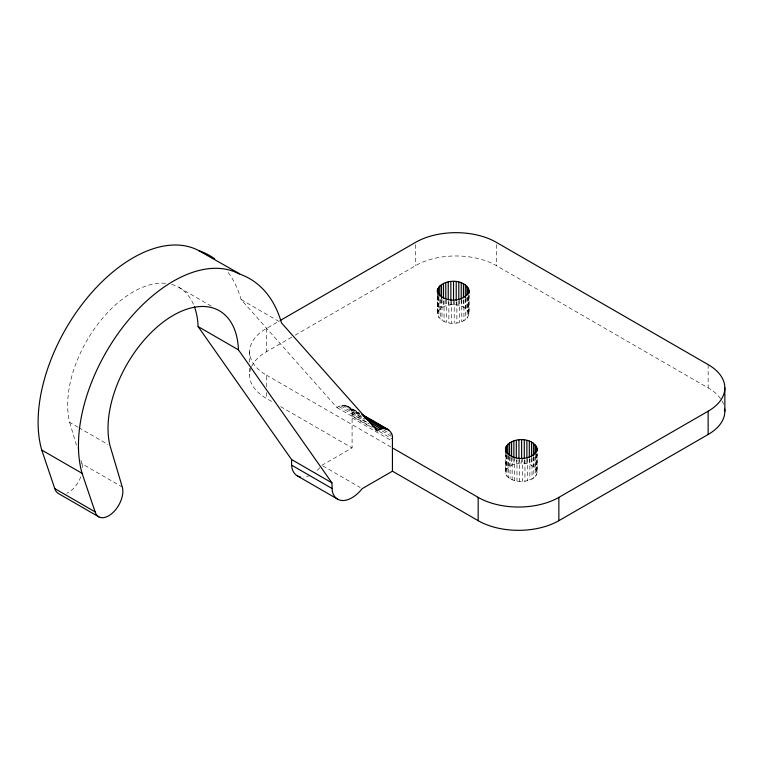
<?xml version="1.0" encoding="UTF-8"?>
<svg xmlns="http://www.w3.org/2000/svg" width="763" height="763" viewBox="0 0 763 763"><rect width="100%" height="100%" fill="white"/><g stroke="black" fill="none" stroke-linecap="round" stroke-linejoin="round"><path stroke-width="0.57" stroke-dasharray="3.81 2.86" d="M437.38 295.92L437.38 313.383C439.936 326.659 465.869 326.707 469.054 313.774L469.054 295.138M505.869 455.063C508.044 462.187 502.044 471.944 508.349 477.609C511.553 480.099 515.626 481.119 519.613 481.424C526.136 481.711 536.141 479.975 537.133 472.125L537.133 453.499M437.38 313.383L437.781 296.712M437.781 311.848C444.19 301.919 465.001 301.843 469.054 313.774M505.869 470.208C512.269 460.27 533.079 460.194 537.133 472.125M266.354 386.746L266.354 375.091A57.053 32.943 0 0 1 266.354 328.51L279.735 320.784M251.59 366.564A57.053 32.943 0 0 1 266.354 351.8L294.146 335.749M295.176 335.157L415.635 265.619A57.053 32.943 0 0 1 496.322 265.619L708.14 387.909A57.053 32.943 0 0 1 721.416 399.936M321.833 465.354L352.086 447.891L352.086 415.749C353.403 407.232 343.388 402.034 336.96 407.547L241.137 299.601A176.243 101.756 -60 0 0 227.651 271.704M241.137 299.601L279.468 321.728M179.009 287.47L211.294 306.106M347.632 406.154L358.724 412.564M346.135 405.554L360.031 413.479M350.045 408.3L359.125 413.546M344.485 405.287L360.622 414.605M350.923 409.817L361.013 415.635M342.711 405.363L361.872 416.426M351.571 411.581L364.676 419.145M383.846 430.208L391.915 434.872M340.842 405.763L364.046 419.164M351.953 413.565L368.1 422.883M382.215 431.038L392.306 436.865M338.915 406.498L369.178 423.97M352.086 415.749L371.257 426.813M379.325 431.467L392.43 439.04M336.96 407.547L372.258 427.929M352.086 417.914L392.43 441.205M266.354 375.091L392.43 447.891M251.132 367.604A57.053 32.943 0 0 0 266.354 398.391L272.477 401.92M280.641 406.641L352.086 447.891M322.835 465.935L360.155 487.481M165.581 283.321A92.275 53.276 -60 0 0 93.582 329.998A92.275 53.276 -60 0 0 69.662 422.378L77.731 427.042M78.732 427.623L107.984 444.505M80.945 460.385L81.937 463.742L122.28 487.032M69.662 422.378L77.292 448.091M708.14 364.609L708.14 387.909M536.961 453.88L536.961 473.68M536.847 454.281L536.847 470.59M536.341 454.223L536.341 475.187M536.122 453.956L536.122 469.092M535.283 455.654L535.283 476.617M534.958 457.209L534.958 467.69M533.833 456.961L533.833 477.924M533.404 457.104L533.404 466.422M532.011 458.096L532.011 479.069M531.506 458.344L531.506 465.325M529.884 459.049L529.884 480.013M529.312 458.611L529.312 464.429M527.51 458.611L527.51 480.738M526.88 459.107L526.88 463.761M524.954 460.261L524.954 481.224M524.295 459.841L524.295 463.341M522.293 458.162L522.293 481.453M521.625 459.679L521.625 463.179M519.613 458.134L519.613 481.424M518.945 459.784L518.945 463.275M516.971 457.838L516.971 481.129M516.322 460.137L516.322 463.637M514.453 457.285L514.453 480.585M513.852 458.42L513.852 464.238M512.135 456.503L512.135 479.793M511.591 458.096L511.591 465.087M510.075 456.665L510.075 478.792M509.617 456.818L509.617 466.136M508.349 455.482L508.349 477.609M507.967 455.711L507.967 467.366M506.985 455.301L506.985 476.274M506.708 454.758L506.708 468.73M506.041 455.015L506.041 474.815M505.468 453.108L505.526 473.298M496.322 244.656L496.322 265.619M468.883 295.529L468.883 315.329M468.768 295.93L468.768 312.229M468.263 297.036L468.263 316.836M468.034 296.759L468.034 310.741M467.204 297.293L467.204 318.266M466.88 297.694L466.88 309.339M465.745 298.6L465.745 319.563M465.325 298.753L465.325 308.071M463.923 299.745L463.923 320.708M463.418 299.983L463.418 306.974M461.796 299.525L461.796 321.662M461.224 300.25L461.224 306.077M459.421 300.26L459.421 322.387M458.801 300.746L458.801 305.41M456.875 301.91L456.875 322.873M456.217 301.49L456.217 304.981M454.214 300.975L454.214 323.102M453.537 301.328L453.537 304.819M451.524 300.937L451.524 323.073M450.857 301.423L450.857 304.914M448.882 301.814L448.882 322.778M448.243 300.622L448.243 305.276M446.374 300.097L446.374 322.224M445.773 300.059L445.773 305.887M444.047 300.479L444.047 321.442M443.513 300.908L443.513 306.726M441.996 299.478L441.996 320.441M441.529 299.63L441.529 307.775M440.261 299.458L440.261 319.258M439.889 299.687L439.889 309.005M438.906 296.95L438.906 317.913M438.62 296.397L438.62 310.379M437.952 296.664L437.952 316.464M437.437 295.138L437.437 314.938M415.635 244.656L415.635 265.619M266.354 328.51L266.354 351.8M266.354 392.564L266.354 398.391M249.644 351.8L249.644 362.282M249.644 368.109L249.644 375.091M81.937 463.742A20 11.55 -60 0 1 82.499 467.633M80.773 476.846A20 11.55 -60 0 1 66.839 493.289M721.96 400.842A57.053 32.943 0 0 1 723.753 404.762M319.821 467.709A28.603 16.509 -60 0 1 314.776 472.345M310.083 475.273A28.603 16.509 -60 0 1 303.703 477.161M171.665 284.418A92.275 53.276 -60 0 1 194.012 305.686"/><path stroke-width="1.14" d="M469.054 290.484C465.869 303.416 439.936 303.369 437.38 290.093C441.796 277.637 468.663 278.161 469.054 292.811M537.133 448.835C533.947 461.777 508.015 461.72 505.468 448.444C509.875 435.988 536.751 436.512 537.133 451.162M280.765 320.183L415.635 242.319A57.053 32.943 0 0 1 496.322 242.319L708.14 364.609A57.053 32.943 0 0 1 708.14 411.2L708.14 434.49L558.859 520.681A57.053 32.943 0 0 1 478.172 520.681L392.43 471.181L362.177 488.654A28.603 16.509 -60 0 1 332.296 491.248L331.915 482.826L238.447 349.855L198.103 326.564A92.275 53.276 -60 0 0 194.422 306.764M392.43 447.891L478.172 497.381A57.053 32.943 0 0 0 558.859 497.381L708.14 411.2M375.291 429.674L377.304 430.837C383.732 425.325 393.746 430.523 392.43 439.04L392.43 471.181M98.942 516.913L58.589 493.623A20 11.55 -60 0 1 54.783 488.597L41.736 450.046A134.078 77.406 -60 0 1 83.863 302.034A134.078 77.406 -60 0 1 198.285 250.369L200.736 251.304A176.243 101.756 -60 0 1 214.708 258.886M199 250.808L241.089 274.594A176.243 101.756 -60 0 1 281.48 322.892L377.304 430.837M361.748 414.309L387.976 429.455M363.283 415.454L389.283 430.37M363.159 415.873L365.172 417.037M367.194 418.2L370.217 419.946M384.342 428.1L386.355 429.264M363.646 416.36L384.829 428.587M364.905 418.172L383.055 428.653M370.093 422.654L381.185 429.064M372.201 425.716L379.259 429.788M198.103 326.564L291.571 459.536L331.915 482.826M291.571 459.536L291.571 465.125L331.915 488.415M297.465 475.969L337.809 499.26M41.736 450.046L82.089 473.337L95.137 511.887A20 11.55 -60 0 0 112.676 512.841A20 11.55 -60 0 0 122.28 487.032L110.006 445.668A92.275 53.276 -60 0 1 163.835 321.585A92.275 53.276 -60 0 1 238.447 349.855M54.783 488.597L95.137 511.887M239.344 274.098L238.628 273.659A134.078 77.406 -60 0 0 124.207 325.334A134.078 77.406 -60 0 0 82.089 473.337M291.571 465.125L291.952 467.948A28.603 16.509 -60 0 0 300.393 477.018M724.85 387.909L724.85 411.2M558.859 497.381L558.859 520.681M536.847 447.29L536.847 450.79M536.122 445.802L536.122 452.783M534.958 444.4L534.958 454.882M533.404 443.131L533.404 455.94M531.506 442.035L531.506 457.171M529.312 441.138L529.312 457.447M526.88 440.47L526.88 457.943M524.295 440.041L524.295 458.677M521.625 439.879L521.625 458.515M518.945 439.984L518.945 458.611M516.322 440.337L516.322 457.81M513.852 440.947L513.852 457.256M511.591 441.787L511.591 456.932M509.617 442.836L509.617 455.654M507.967 444.066L507.967 454.548M506.708 445.439L506.708 453.594M505.869 446.918L505.869 451.572M505.526 449.998L505.526 452.325M478.172 497.381L478.172 520.681M468.768 288.939L468.768 293.593M468.034 287.441L468.034 294.432M466.88 286.049L466.88 295.357M465.325 284.78L465.325 297.589M463.418 283.683L463.418 297.656M461.224 282.787L461.224 299.086M458.801 282.11L458.801 299.582M456.217 281.69L456.217 300.326M453.537 281.528L453.537 300.164M450.857 281.623L450.857 300.26M448.243 281.986L448.243 299.458M445.773 282.596L445.773 298.896M443.513 283.435L443.513 298.571M441.529 284.485L441.529 298.457M439.889 285.715L439.889 296.197M438.62 287.088L438.62 295.233M437.781 288.557L437.781 294.384M437.38 290.093L437.38 292.42M724.726 409.054A57.053 32.943 0 0 1 708.14 434.49"/></g></svg>
